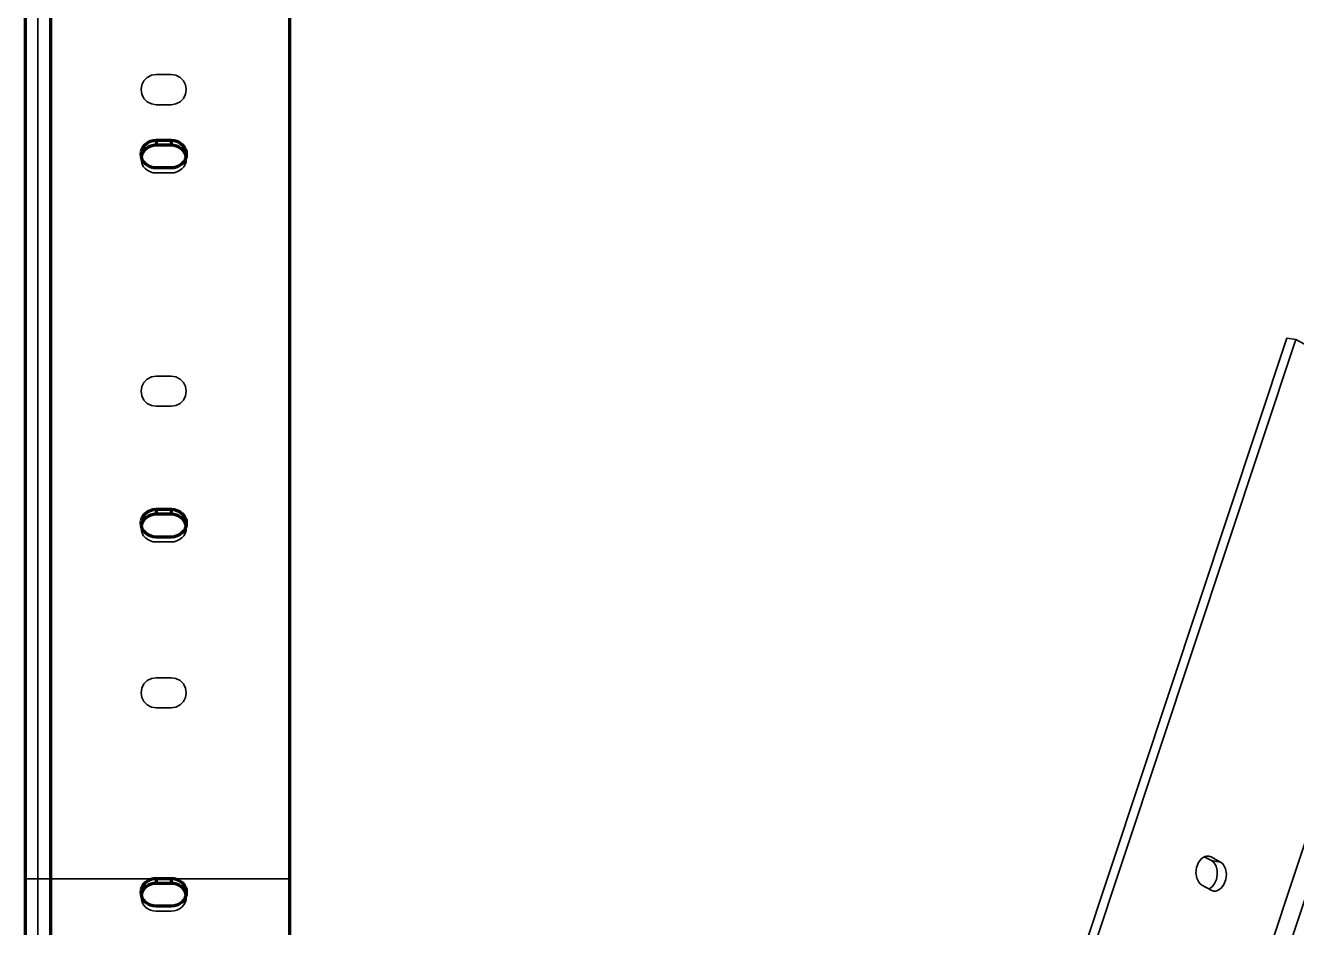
# Model space of a CAD drawing. Header units: millimetres. Extents: x 0 to 420, y 0 to 297.
# Drawn here: x 227.2 to 277.7, y 206.7 to 242.6 of the extents above; entities that cross this region are included whole.
import ezdxf

# ---------------------------------------------------------------- set-up
doc = ezdxf.new("R2010")
doc.units = ezdxf.units.MM
doc.linetypes.add('DASHED', pattern=[1.524, 1.27, -0.254])

msp = doc.modelspace()

# ---------------------------------------------------------------- linework, layer by layer
at = {"color": 1, "lineweight": 70}
for p, q in [((228.162, 256.397), (228.162, 169.397)), ((237.662, 256.644), (237.662, 168.782)), ((227.162, 169), (227.162, 256)), ((231.807, 237.645), (231.863, 237.74)), ((231.863, 237.74), (231.937, 237.823)), ((231.937, 237.823), (232.028, 237.892)), ((232.063, 237.713), (231.978, 237.659)), ((232.028, 237.892), (232.132, 237.943)), ((232.157, 237.753), (232.063, 237.713)), ((232.132, 237.943), (232.245, 237.974)), ((232.258, 237.778), (232.157, 237.753)), ((232.245, 237.974), (232.362, 237.985)), ((232.362, 237.786), (232.258, 237.778)), ((232.362, 237.985), (232.962, 237.985)), ((232.362, 237.985), (232.362, 237.786)), ((232.962, 237.786), (232.362, 237.786)), ((232.962, 237.985), (233.079, 237.974)), ((232.962, 237.985), (232.962, 237.786)), ((233.065, 237.778), (232.962, 237.786)), ((233.166, 237.753), (233.065, 237.778)), ((233.079, 237.974), (233.191, 237.943)), ((233.26, 237.713), (233.166, 237.753)), ((233.191, 237.943), (233.295, 237.892)), ((233.346, 237.659), (233.26, 237.713)), ((233.295, 237.892), (233.386, 237.823)), ((233.386, 237.823), (233.461, 237.74)), ((233.461, 237.74), (233.516, 237.645)), ((231.762, 237.434), (231.773, 237.541)), ((231.773, 237.327), (231.762, 237.434)), ((231.799, 237.427), (231.772, 237.335)), ((231.773, 237.541), (231.807, 237.645)), ((231.807, 237.223), (231.773, 237.327)), ((231.844, 237.513), (231.799, 237.427)), ((231.863, 237.128), (231.807, 237.223)), ((231.904, 237.591), (231.844, 237.513)), ((231.978, 237.659), (231.904, 237.591)), ((233.42, 237.591), (233.346, 237.659)), ((233.48, 237.513), (233.42, 237.591)), ((233.516, 237.223), (233.461, 237.128)), ((233.524, 237.427), (233.48, 237.513)), ((233.516, 237.645), (233.55, 237.541)), ((233.55, 237.327), (233.516, 237.223)), ((233.552, 237.335), (233.524, 237.427)), ((233.55, 237.541), (233.562, 237.434)), ((233.562, 237.434), (233.55, 237.327)), ((231.937, 237.045), (231.863, 237.128)), ((232.028, 236.976), (231.937, 237.045)), ((232.132, 236.925), (232.028, 236.976)), ((232.245, 236.894), (232.132, 236.925)), ((232.362, 236.883), (232.245, 236.894)), ((232.962, 236.883), (232.362, 236.883)), ((233.079, 236.894), (232.962, 236.883)), ((233.191, 236.925), (233.079, 236.894)), ((233.295, 236.976), (233.191, 236.925)), ((233.386, 237.045), (233.295, 236.976)), ((233.461, 237.128), (233.386, 237.045)), ((231.807, 222.96), (231.863, 223.055)), ((231.863, 223.055), (231.937, 223.138)), ((231.937, 223.138), (232.028, 223.207)), ((232.063, 223.028), (231.978, 222.974)), ((232.028, 223.207), (232.132, 223.258)), ((232.157, 223.068), (232.063, 223.028)), ((232.132, 223.258), (232.245, 223.289)), ((232.258, 223.093), (232.157, 223.068)), ((232.245, 223.289), (232.362, 223.3)), ((232.362, 223.101), (232.258, 223.093)), ((232.362, 223.3), (232.962, 223.3)), ((232.362, 223.3), (232.362, 223.101)), ((232.962, 223.101), (232.362, 223.101)), ((232.962, 223.3), (233.079, 223.289)), ((232.962, 223.3), (232.962, 223.101)), ((233.065, 223.093), (232.962, 223.101)), ((233.166, 223.068), (233.065, 223.093)), ((233.079, 223.289), (233.191, 223.258)), ((233.26, 223.028), (233.166, 223.068)), ((233.191, 223.258), (233.295, 223.207)), ((233.346, 222.974), (233.26, 223.028)), ((233.295, 223.207), (233.386, 223.138)), ((233.386, 223.138), (233.461, 223.055)), ((233.461, 223.055), (233.516, 222.96)), ((231.762, 222.749), (231.773, 222.857)), ((231.773, 222.642), (231.762, 222.749)), ((231.799, 222.742), (231.772, 222.65)), ((231.773, 222.857), (231.807, 222.96)), ((231.807, 222.538), (231.773, 222.642)), ((231.844, 222.828), (231.799, 222.742)), ((231.863, 222.443), (231.807, 222.538)), ((231.904, 222.906), (231.844, 222.828)), ((231.978, 222.974), (231.904, 222.906)), ((233.42, 222.906), (233.346, 222.974)), ((233.48, 222.828), (233.42, 222.906)), ((233.516, 222.538), (233.461, 222.443)), ((233.524, 222.742), (233.48, 222.828)), ((233.516, 222.96), (233.55, 222.857)), ((233.55, 222.642), (233.516, 222.538)), ((233.552, 222.65), (233.524, 222.742)), ((233.55, 222.857), (233.562, 222.749)), ((233.562, 222.749), (233.55, 222.642)), ((231.937, 222.36), (231.863, 222.443)), ((232.028, 222.291), (231.937, 222.36)), ((232.132, 222.24), (232.028, 222.291)), ((232.245, 222.209), (232.132, 222.24)), ((232.362, 222.198), (232.245, 222.209)), ((232.962, 222.198), (232.362, 222.198)), ((233.079, 222.209), (232.962, 222.198)), ((233.191, 222.24), (233.079, 222.209)), ((233.295, 222.291), (233.191, 222.24)), ((233.386, 222.36), (233.295, 222.291)), ((233.461, 222.443), (233.386, 222.36)), ((231.807, 208.275), (231.863, 208.37)), ((231.863, 208.37), (231.937, 208.454)), ((231.937, 208.454), (232.028, 208.522)), ((232.028, 208.522), (232.132, 208.573)), ((232.157, 208.383), (232.063, 208.343)), ((232.132, 208.573), (232.245, 208.604)), ((232.258, 208.408), (232.157, 208.383)), ((232.245, 208.604), (232.362, 208.615)), ((232.362, 208.416), (232.258, 208.408)), ((232.362, 208.615), (232.962, 208.615)), ((232.362, 208.615), (232.362, 208.416)), ((232.962, 208.416), (232.362, 208.416)), ((232.962, 208.615), (233.079, 208.604)), ((232.962, 208.615), (232.962, 208.416)), ((233.065, 208.408), (232.962, 208.416)), ((233.166, 208.383), (233.065, 208.408)), ((233.079, 208.604), (233.191, 208.573)), ((233.26, 208.343), (233.166, 208.383)), ((233.191, 208.573), (233.295, 208.522)), ((233.295, 208.522), (233.386, 208.454)), ((233.386, 208.454), (233.461, 208.37)), ((233.461, 208.37), (233.516, 208.275)), ((231.762, 208.064), (231.773, 208.172)), ((231.773, 207.957), (231.762, 208.064)), ((231.799, 208.057), (231.772, 207.965)), ((231.773, 208.172), (231.807, 208.275)), ((231.807, 207.853), (231.773, 207.957)), ((231.844, 208.143), (231.799, 208.057)), ((231.863, 207.758), (231.807, 207.853)), ((231.904, 208.221), (231.844, 208.143)), ((231.978, 208.289), (231.904, 208.221)), ((232.063, 208.343), (231.978, 208.289)), ((233.346, 208.289), (233.26, 208.343)), ((233.42, 208.221), (233.346, 208.289)), ((233.48, 208.143), (233.42, 208.221)), ((233.516, 207.853), (233.461, 207.758)), ((233.524, 208.057), (233.48, 208.143)), ((233.516, 208.275), (233.55, 208.172)), ((233.55, 207.957), (233.516, 207.853)), ((233.552, 207.965), (233.524, 208.057)), ((233.55, 208.172), (233.562, 208.064)), ((233.562, 208.064), (233.55, 207.957)), ((231.937, 207.675), (231.863, 207.758)), ((232.028, 207.606), (231.937, 207.675)), ((232.132, 207.555), (232.028, 207.606)), ((232.245, 207.524), (232.132, 207.555)), ((232.362, 207.514), (232.245, 207.524)), ((232.962, 207.514), (232.362, 207.514)), ((233.079, 207.524), (232.962, 207.514)), ((233.191, 207.555), (233.079, 207.524)), ((233.295, 207.606), (233.191, 207.555)), ((233.386, 207.675), (233.295, 207.606)), ((233.461, 207.758), (233.386, 207.675))]:
    msp.add_line(p, q, dxfattribs=at)
at = {"color": 5, "linetype": 'DASHED', "lineweight": 35}
for p, q in [((237.662, 256.445), (237.662, 168.584)), ((237.662, 208.6), (237.662, 256.429)), ((237.662, 208.6), (237.662, 256.429)), ((227.162, 256), (227.162, 208.6)), ((227.662, 256), (227.662, 169)), ((227.662, 208.6), (227.662, 256)), ((227.162, 176), (227.162, 249)), ((227.162, 249), (227.162, 176)), ((227.662, 176), (227.662, 249)), ((227.662, 249), (227.662, 176)), ((231.791, 240.185), (231.876, 240.353)), ((231.876, 240.353), (231.791, 240.185)), ((231.876, 240.353), (232.009, 240.485)), ((232.009, 240.485), (231.876, 240.353)), ((232.009, 240.485), (232.176, 240.571)), ((232.176, 240.571), (232.009, 240.485)), ((232.176, 240.571), (232.362, 240.6)), ((232.362, 240.6), (232.176, 240.571)), ((232.962, 240.6), (232.362, 240.6)), ((232.362, 240.6), (232.962, 240.6)), ((232.962, 240.6), (233.147, 240.571)), ((233.147, 240.571), (232.962, 240.6)), ((233.147, 240.571), (233.314, 240.485)), ((233.314, 240.485), (233.147, 240.571)), ((233.314, 240.485), (233.447, 240.353)), ((233.447, 240.353), (233.314, 240.485)), ((233.447, 240.353), (233.532, 240.185)), ((233.532, 240.185), (233.447, 240.353)), ((231.762, 240), (231.791, 240.185)), ((231.791, 240.185), (231.762, 240)), ((231.791, 239.815), (231.762, 240)), ((231.762, 240), (231.791, 239.815)), ((231.876, 239.647), (231.791, 239.815)), ((231.791, 239.815), (231.876, 239.647)), ((233.532, 239.815), (233.447, 239.647)), ((233.447, 239.647), (233.532, 239.815)), ((233.532, 240.185), (233.562, 240)), ((233.562, 240), (233.532, 240.185)), ((233.562, 240), (233.532, 239.815)), ((233.532, 239.815), (233.562, 240)), ((232.009, 239.515), (231.876, 239.647)), ((231.876, 239.647), (232.009, 239.515)), ((232.176, 239.429), (232.009, 239.515)), ((232.009, 239.515), (232.176, 239.429)), ((232.362, 239.4), (232.176, 239.429)), ((232.176, 239.429), (232.362, 239.4)), ((232.362, 239.4), (232.962, 239.4)), ((232.962, 239.4), (232.362, 239.4)), ((233.147, 239.429), (232.962, 239.4)), ((232.962, 239.4), (233.147, 239.429)), ((233.314, 239.515), (233.147, 239.429)), ((233.147, 239.429), (233.314, 239.515)), ((233.447, 239.647), (233.314, 239.515)), ((233.314, 239.515), (233.447, 239.647)), ((231.772, 237.335), (231.762, 237.235)), ((231.762, 237.235), (231.773, 237.128)), ((233.55, 237.128), (233.562, 237.235)), ((233.562, 237.235), (233.552, 237.335)), ((231.773, 237.128), (231.807, 237.025)), ((231.807, 237.025), (231.863, 236.93)), ((231.863, 236.93), (231.937, 236.846)), ((231.937, 236.846), (232.028, 236.778)), ((232.028, 236.778), (232.132, 236.727)), ((232.132, 236.727), (232.245, 236.695)), ((232.245, 236.695), (232.362, 236.685)), ((232.362, 236.685), (232.962, 236.685)), ((232.962, 236.685), (233.079, 236.695)), ((233.079, 236.695), (233.191, 236.727)), ((233.191, 236.727), (233.295, 236.778)), ((233.295, 236.778), (233.386, 236.846)), ((233.386, 236.846), (233.461, 236.93)), ((233.461, 236.93), (233.516, 237.025)), ((233.516, 237.025), (233.55, 237.128)), ((227.162, 235.946), (227.162, 235.95)), ((227.162, 235.95), (227.162, 235.934)), ((227.162, 235.946), (227.162, 235.95)), ((227.162, 235.95), (227.162, 235.934)), ((227.162, 235.934), (227.162, 235.946)), ((227.162, 235.934), (227.162, 235.946)), ((227.162, 235.914), (227.162, 235.934)), ((227.162, 235.934), (227.162, 235.886)), ((227.162, 235.914), (227.162, 235.934)), ((227.162, 235.934), (227.162, 235.886)), ((227.162, 235.886), (227.162, 235.914)), ((227.162, 235.886), (227.162, 235.914)), ((227.162, 235.85), (227.162, 235.886)), ((227.162, 235.886), (227.162, 235.808)), ((227.162, 235.85), (227.162, 235.886)), ((227.162, 235.886), (227.162, 235.808)), ((227.162, 235.808), (227.162, 235.85)), ((227.162, 235.808), (227.162, 235.85)), ((227.162, 235.76), (227.162, 235.808)), ((227.162, 235.808), (227.162, 235.705)), ((227.162, 235.76), (227.162, 235.808)), ((227.162, 235.808), (227.162, 235.705)), ((227.162, 235.705), (227.162, 235.76)), ((227.162, 235.705), (227.162, 235.76)), ((227.162, 235.646), (227.162, 235.705)), ((227.162, 235.705), (227.162, 235.582)), ((227.162, 235.646), (227.162, 235.705)), ((227.162, 235.705), (227.162, 235.582)), ((227.662, 235.934), (227.662, 235.95)), ((227.662, 235.95), (227.662, 235.946)), ((227.662, 235.934), (227.662, 235.95)), ((227.662, 235.95), (227.662, 235.946)), ((227.662, 235.946), (227.662, 235.934)), ((227.662, 235.946), (227.662, 235.934)), ((227.662, 235.886), (227.662, 235.934)), ((227.662, 235.934), (227.662, 235.914)), ((227.662, 235.886), (227.662, 235.934)), ((227.662, 235.934), (227.662, 235.914)), ((227.662, 235.914), (227.662, 235.886)), ((227.662, 235.914), (227.662, 235.886)), ((227.662, 235.808), (227.662, 235.886)), ((227.662, 235.886), (227.662, 235.85)), ((227.662, 235.808), (227.662, 235.886)), ((227.662, 235.886), (227.662, 235.85)), ((227.662, 235.85), (227.662, 235.808)), ((227.662, 235.85), (227.662, 235.808)), ((227.662, 235.705), (227.662, 235.808)), ((227.662, 235.808), (227.662, 235.76)), ((227.662, 235.705), (227.662, 235.808)), ((227.662, 235.808), (227.662, 235.76)), ((227.662, 235.76), (227.662, 235.705)), ((227.662, 235.76), (227.662, 235.705)), ((227.662, 235.582), (227.662, 235.705)), ((227.662, 235.705), (227.662, 235.646)), ((227.662, 235.582), (227.662, 235.705)), ((227.662, 235.705), (227.662, 235.646)), ((227.162, 235.582), (227.162, 235.646)), ((227.162, 235.582), (227.162, 235.646)), ((227.162, 235.515), (227.162, 235.582)), ((227.162, 235.582), (227.162, 235.445)), ((227.162, 235.515), (227.162, 235.582)), ((227.162, 235.582), (227.162, 235.445)), ((227.162, 235.445), (227.162, 235.515)), ((227.162, 235.445), (227.162, 235.515)), ((227.162, 235.373), (227.162, 235.445)), ((227.162, 235.445), (227.162, 235.3)), ((227.162, 235.373), (227.162, 235.445)), ((227.162, 235.445), (227.162, 235.3)), ((227.162, 235.3), (227.162, 235.373)), ((227.162, 235.3), (227.162, 235.373)), ((227.162, 235.3), (227.162, 235.155)), ((227.162, 235.227), (227.162, 235.3)), ((227.162, 235.3), (227.162, 235.155)), ((227.162, 235.227), (227.162, 235.3)), ((227.162, 235.155), (227.162, 235.227)), ((227.162, 235.155), (227.162, 235.227)), ((227.162, 235.155), (227.162, 235.018)), ((227.162, 235.085), (227.162, 235.155)), ((227.162, 235.155), (227.162, 235.018)), ((227.162, 235.085), (227.162, 235.155)), ((227.662, 235.646), (227.662, 235.582)), ((227.662, 235.646), (227.662, 235.582)), ((227.662, 235.445), (227.662, 235.582)), ((227.662, 235.582), (227.662, 235.515)), ((227.662, 235.445), (227.662, 235.582)), ((227.662, 235.582), (227.662, 235.515)), ((227.662, 235.515), (227.662, 235.445)), ((227.662, 235.515), (227.662, 235.445)), ((227.662, 235.3), (227.662, 235.445)), ((227.662, 235.445), (227.662, 235.373)), ((227.662, 235.3), (227.662, 235.445)), ((227.662, 235.445), (227.662, 235.373)), ((227.662, 235.373), (227.662, 235.3)), ((227.662, 235.373), (227.662, 235.3)), ((227.662, 235.3), (227.662, 235.227)), ((227.662, 235.155), (227.662, 235.3)), ((227.662, 235.3), (227.662, 235.227)), ((227.662, 235.155), (227.662, 235.3)), ((227.662, 235.227), (227.662, 235.155)), ((227.662, 235.227), (227.662, 235.155)), ((227.662, 235.155), (227.662, 235.085)), ((227.662, 235.018), (227.662, 235.155)), ((227.662, 235.155), (227.662, 235.085)), ((227.662, 235.018), (227.662, 235.155)), ((227.162, 235.018), (227.162, 235.085)), ((227.162, 235.018), (227.162, 235.085)), ((227.162, 235.018), (227.162, 234.895)), ((227.162, 234.954), (227.162, 235.018)), ((227.162, 235.018), (227.162, 234.895)), ((227.162, 234.954), (227.162, 235.018)), ((227.162, 234.895), (227.162, 234.954)), ((227.162, 234.895), (227.162, 234.954)), ((227.162, 234.895), (227.162, 234.792)), ((227.162, 234.84), (227.162, 234.895)), ((227.162, 234.895), (227.162, 234.792)), ((227.162, 234.84), (227.162, 234.895)), ((227.162, 234.792), (227.162, 234.84)), ((227.162, 234.792), (227.162, 234.84)), ((227.162, 234.792), (227.162, 234.714)), ((227.162, 234.75), (227.162, 234.792)), ((227.162, 234.792), (227.162, 234.714)), ((227.162, 234.75), (227.162, 234.792)), ((227.162, 234.714), (227.162, 234.75)), ((227.162, 234.714), (227.162, 234.75)), ((227.162, 234.714), (227.162, 234.666)), ((227.162, 234.686), (227.162, 234.714)), ((227.162, 234.714), (227.162, 234.666)), ((227.162, 234.686), (227.162, 234.714)), ((227.162, 234.666), (227.162, 234.686)), ((227.162, 234.666), (227.162, 234.686)), ((227.162, 234.666), (227.162, 234.65)), ((227.162, 234.654), (227.162, 234.666)), ((227.162, 234.666), (227.162, 234.65)), ((227.162, 234.654), (227.162, 234.666)), ((227.162, 234.65), (227.162, 234.654)), ((227.162, 234.65), (227.162, 234.654)), ((227.662, 235.085), (227.662, 235.018)), ((227.662, 235.085), (227.662, 235.018)), ((227.662, 235.018), (227.662, 234.954)), ((227.662, 234.895), (227.662, 235.018)), ((227.662, 235.018), (227.662, 234.954)), ((227.662, 234.895), (227.662, 235.018)), ((227.662, 234.954), (227.662, 234.895)), ((227.662, 234.954), (227.662, 234.895)), ((227.662, 234.895), (227.662, 234.84)), ((227.662, 234.792), (227.662, 234.895)), ((227.662, 234.895), (227.662, 234.84)), ((227.662, 234.792), (227.662, 234.895)), ((227.662, 234.84), (227.662, 234.792)), ((227.662, 234.84), (227.662, 234.792)), ((227.662, 234.792), (227.662, 234.75)), ((227.662, 234.714), (227.662, 234.792)), ((227.662, 234.792), (227.662, 234.75)), ((227.662, 234.714), (227.662, 234.792)), ((227.662, 234.75), (227.662, 234.714)), ((227.662, 234.75), (227.662, 234.714)), ((227.662, 234.714), (227.662, 234.686)), ((227.662, 234.666), (227.662, 234.714)), ((227.662, 234.714), (227.662, 234.686)), ((227.662, 234.666), (227.662, 234.714)), ((227.662, 234.686), (227.662, 234.666)), ((227.662, 234.686), (227.662, 234.666)), ((227.662, 234.666), (227.662, 234.654)), ((227.662, 234.65), (227.662, 234.666)), ((227.662, 234.666), (227.662, 234.654)), ((227.662, 234.65), (227.662, 234.666)), ((227.662, 234.654), (227.662, 234.65)), ((227.662, 234.654), (227.662, 234.65)), ((232.176, 228.571), (232.362, 228.6)), ((232.362, 228.6), (232.176, 228.571)), ((232.962, 228.6), (232.362, 228.6)), ((232.362, 228.6), (232.962, 228.6)), ((232.962, 228.6), (233.147, 228.571)), ((233.147, 228.571), (232.962, 228.6)), ((231.762, 228), (231.791, 228.185)), ((231.791, 228.185), (231.762, 228)), ((231.791, 228.185), (231.876, 228.353)), ((231.876, 228.353), (231.791, 228.185)), ((231.876, 228.353), (232.009, 228.485)), ((232.009, 228.485), (231.876, 228.353)), ((232.009, 228.485), (232.176, 228.571)), ((232.176, 228.571), (232.009, 228.485)), ((233.147, 228.571), (233.314, 228.485)), ((233.314, 228.485), (233.147, 228.571)), ((233.314, 228.485), (233.447, 228.353)), ((233.447, 228.353), (233.314, 228.485)), ((233.447, 228.353), (233.532, 228.185)), ((233.532, 228.185), (233.447, 228.353)), ((233.532, 228.185), (233.562, 228)), ((233.562, 228), (233.532, 228.185)), ((231.791, 227.815), (231.762, 228)), ((231.762, 228), (231.791, 227.815)), ((231.876, 227.647), (231.791, 227.815)), ((231.791, 227.815), (231.876, 227.647)), ((232.009, 227.515), (231.876, 227.647)), ((231.876, 227.647), (232.009, 227.515)), ((233.447, 227.647), (233.314, 227.515)), ((233.314, 227.515), (233.447, 227.647)), ((233.532, 227.815), (233.447, 227.647)), ((233.447, 227.647), (233.532, 227.815)), ((233.562, 228), (233.532, 227.815)), ((233.532, 227.815), (233.562, 228)), ((232.176, 227.429), (232.009, 227.515)), ((232.009, 227.515), (232.176, 227.429)), ((232.362, 227.4), (232.176, 227.429)), ((232.176, 227.429), (232.362, 227.4)), ((232.362, 227.4), (232.962, 227.4)), ((232.962, 227.4), (232.362, 227.4)), ((233.147, 227.429), (232.962, 227.4)), ((232.962, 227.4), (233.147, 227.429)), ((233.314, 227.515), (233.147, 227.429)), ((233.147, 227.429), (233.314, 227.515)), ((231.772, 222.65), (231.762, 222.551)), ((231.762, 222.551), (231.773, 222.443)), ((233.55, 222.443), (233.562, 222.551)), ((233.562, 222.551), (233.552, 222.65)), ((231.773, 222.443), (231.807, 222.34)), ((231.807, 222.34), (231.863, 222.245)), ((231.863, 222.245), (231.937, 222.161)), ((231.937, 222.161), (232.028, 222.093)), ((232.028, 222.093), (232.132, 222.042)), ((232.132, 222.042), (232.245, 222.01)), ((232.245, 222.01), (232.362, 222)), ((232.962, 222), (233.079, 222.01)), ((233.079, 222.01), (233.191, 222.042)), ((233.191, 222.042), (233.295, 222.093)), ((233.295, 222.093), (233.386, 222.161)), ((233.386, 222.161), (233.461, 222.245)), ((233.461, 222.245), (233.516, 222.34)), ((233.516, 222.34), (233.55, 222.443)), ((232.362, 222), (232.962, 222)), ((227.162, 220.746), (227.162, 220.75)), ((227.162, 220.75), (227.162, 220.734)), ((227.162, 220.746), (227.162, 220.75)), ((227.162, 220.75), (227.162, 220.734)), ((227.162, 220.734), (227.162, 220.746)), ((227.162, 220.734), (227.162, 220.746)), ((227.162, 220.714), (227.162, 220.734)), ((227.162, 220.734), (227.162, 220.686)), ((227.162, 220.714), (227.162, 220.734)), ((227.162, 220.734), (227.162, 220.686)), ((227.162, 220.686), (227.162, 220.714)), ((227.162, 220.686), (227.162, 220.714)), ((227.162, 220.65), (227.162, 220.686)), ((227.162, 220.686), (227.162, 220.608)), ((227.162, 220.65), (227.162, 220.686)), ((227.162, 220.686), (227.162, 220.608)), ((227.162, 220.608), (227.162, 220.65)), ((227.162, 220.608), (227.162, 220.65)), ((227.162, 220.56), (227.162, 220.608)), ((227.162, 220.608), (227.162, 220.505)), ((227.162, 220.56), (227.162, 220.608)), ((227.162, 220.608), (227.162, 220.505)), ((227.162, 220.505), (227.162, 220.56)), ((227.162, 220.505), (227.162, 220.56)), ((227.162, 220.446), (227.162, 220.505)), ((227.162, 220.505), (227.162, 220.382)), ((227.162, 220.446), (227.162, 220.505)), ((227.162, 220.505), (227.162, 220.382)), ((227.662, 220.734), (227.662, 220.75)), ((227.662, 220.75), (227.662, 220.746)), ((227.662, 220.734), (227.662, 220.75)), ((227.662, 220.75), (227.662, 220.746)), ((227.662, 220.746), (227.662, 220.734)), ((227.662, 220.746), (227.662, 220.734)), ((227.662, 220.686), (227.662, 220.734)), ((227.662, 220.734), (227.662, 220.714)), ((227.662, 220.686), (227.662, 220.734)), ((227.662, 220.734), (227.662, 220.714)), ((227.662, 220.714), (227.662, 220.686)), ((227.662, 220.714), (227.662, 220.686)), ((227.662, 220.608), (227.662, 220.686)), ((227.662, 220.686), (227.662, 220.65)), ((227.662, 220.608), (227.662, 220.686)), ((227.662, 220.686), (227.662, 220.65)), ((227.662, 220.65), (227.662, 220.608)), ((227.662, 220.65), (227.662, 220.608)), ((227.662, 220.505), (227.662, 220.608)), ((227.662, 220.608), (227.662, 220.56)), ((227.662, 220.505), (227.662, 220.608)), ((227.662, 220.608), (227.662, 220.56)), ((227.662, 220.56), (227.662, 220.505)), ((227.662, 220.56), (227.662, 220.505)), ((227.662, 220.382), (227.662, 220.505)), ((227.662, 220.505), (227.662, 220.446)), ((227.662, 220.382), (227.662, 220.505)), ((227.662, 220.505), (227.662, 220.446)), ((227.162, 220.382), (227.162, 220.446)), ((227.162, 220.382), (227.162, 220.446)), ((227.162, 220.315), (227.162, 220.382)), ((227.162, 220.382), (227.162, 220.245)), ((227.162, 220.315), (227.162, 220.382)), ((227.162, 220.382), (227.162, 220.245)), ((227.162, 220.245), (227.162, 220.315)), ((227.162, 220.245), (227.162, 220.315)), ((227.162, 220.173), (227.162, 220.245)), ((227.162, 220.245), (227.162, 220.1)), ((227.162, 220.173), (227.162, 220.245)), ((227.162, 220.245), (227.162, 220.1)), ((227.162, 220.1), (227.162, 220.173)), ((227.162, 220.1), (227.162, 220.173)), ((227.162, 220.1), (227.162, 219.955)), ((227.162, 220.027), (227.162, 220.1)), ((227.162, 220.1), (227.162, 219.955)), ((227.162, 220.027), (227.162, 220.1)), ((227.162, 219.955), (227.162, 220.027)), ((227.162, 219.955), (227.162, 220.027)), ((227.662, 220.446), (227.662, 220.382)), ((227.662, 220.446), (227.662, 220.382)), ((227.662, 220.245), (227.662, 220.382)), ((227.662, 220.382), (227.662, 220.315)), ((227.662, 220.245), (227.662, 220.382)), ((227.662, 220.382), (227.662, 220.315)), ((227.662, 220.315), (227.662, 220.245)), ((227.662, 220.315), (227.662, 220.245)), ((227.662, 220.1), (227.662, 220.245)), ((227.662, 220.245), (227.662, 220.173)), ((227.662, 220.1), (227.662, 220.245)), ((227.662, 220.245), (227.662, 220.173)), ((227.662, 220.173), (227.662, 220.1)), ((227.662, 220.173), (227.662, 220.1)), ((227.662, 220.1), (227.662, 220.027)), ((227.662, 219.955), (227.662, 220.1)), ((227.662, 220.1), (227.662, 220.027)), ((227.662, 219.955), (227.662, 220.1)), ((227.662, 220.027), (227.662, 219.955)), ((227.662, 220.027), (227.662, 219.955)), ((227.162, 219.955), (227.162, 219.818)), ((227.162, 219.885), (227.162, 219.955)), ((227.162, 219.955), (227.162, 219.818)), ((227.162, 219.885), (227.162, 219.955)), ((227.162, 219.818), (227.162, 219.885)), ((227.162, 219.818), (227.162, 219.885)), ((227.162, 219.818), (227.162, 219.695)), ((227.162, 219.754), (227.162, 219.818)), ((227.162, 219.818), (227.162, 219.695)), ((227.162, 219.754), (227.162, 219.818)), ((227.162, 219.695), (227.162, 219.754)), ((227.162, 219.695), (227.162, 219.754)), ((227.162, 219.695), (227.162, 219.592)), ((227.162, 219.64), (227.162, 219.695)), ((227.162, 219.695), (227.162, 219.592)), ((227.162, 219.64), (227.162, 219.695)), ((227.162, 219.592), (227.162, 219.64)), ((227.162, 219.592), (227.162, 219.64)), ((227.162, 219.592), (227.162, 219.514)), ((227.162, 219.55), (227.162, 219.592)), ((227.162, 219.592), (227.162, 219.514)), ((227.162, 219.55), (227.162, 219.592)), ((227.162, 219.514), (227.162, 219.55)), ((227.162, 219.514), (227.162, 219.55)), ((227.162, 219.514), (227.162, 219.466)), ((227.162, 219.486), (227.162, 219.514)), ((227.162, 219.514), (227.162, 219.466)), ((227.162, 219.486), (227.162, 219.514)), ((227.162, 219.466), (227.162, 219.486)), ((227.162, 219.466), (227.162, 219.486)), ((227.662, 219.955), (227.662, 219.885)), ((227.662, 219.818), (227.662, 219.955)), ((227.662, 219.955), (227.662, 219.885)), ((227.662, 219.818), (227.662, 219.955)), ((227.662, 219.885), (227.662, 219.818)), ((227.662, 219.885), (227.662, 219.818)), ((227.662, 219.818), (227.662, 219.754)), ((227.662, 219.695), (227.662, 219.818)), ((227.662, 219.818), (227.662, 219.754)), ((227.662, 219.695), (227.662, 219.818)), ((227.662, 219.754), (227.662, 219.695)), ((227.662, 219.754), (227.662, 219.695)), ((227.662, 219.695), (227.662, 219.64)), ((227.662, 219.592), (227.662, 219.695)), ((227.662, 219.695), (227.662, 219.64)), ((227.662, 219.592), (227.662, 219.695)), ((227.662, 219.64), (227.662, 219.592)), ((227.662, 219.64), (227.662, 219.592)), ((227.662, 219.592), (227.662, 219.55)), ((227.662, 219.514), (227.662, 219.592)), ((227.662, 219.592), (227.662, 219.55)), ((227.662, 219.514), (227.662, 219.592)), ((227.662, 219.55), (227.662, 219.514)), ((227.662, 219.55), (227.662, 219.514)), ((227.662, 219.514), (227.662, 219.486)), ((227.662, 219.466), (227.662, 219.514)), ((227.662, 219.514), (227.662, 219.486)), ((227.662, 219.466), (227.662, 219.514)), ((227.662, 219.486), (227.662, 219.466)), ((227.662, 219.486), (227.662, 219.466)), ((227.162, 219.466), (227.162, 219.45)), ((227.162, 219.454), (227.162, 219.466)), ((227.162, 219.466), (227.162, 219.45)), ((227.162, 219.454), (227.162, 219.466)), ((227.162, 219.45), (227.162, 219.454)), ((227.162, 219.45), (227.162, 219.454)), ((227.662, 219.466), (227.662, 219.454)), ((227.662, 219.45), (227.662, 219.466)), ((227.662, 219.466), (227.662, 219.454)), ((227.662, 219.45), (227.662, 219.466)), ((227.662, 219.454), (227.662, 219.45)), ((227.662, 219.454), (227.662, 219.45)), ((231.876, 216.353), (232.009, 216.485)), ((232.009, 216.485), (231.876, 216.353)), ((232.009, 216.485), (232.176, 216.571)), ((232.176, 216.571), (232.009, 216.485)), ((232.176, 216.571), (232.362, 216.6)), ((232.362, 216.6), (232.176, 216.571)), ((232.962, 216.6), (232.362, 216.6)), ((232.362, 216.6), (232.962, 216.6)), ((232.962, 216.6), (233.147, 216.571)), ((233.147, 216.571), (232.962, 216.6)), ((233.147, 216.571), (233.314, 216.485)), ((233.314, 216.485), (233.147, 216.571)), ((233.314, 216.485), (233.447, 216.353)), ((233.447, 216.353), (233.314, 216.485)), ((231.762, 216), (231.791, 216.185)), ((231.791, 216.185), (231.762, 216)), ((231.791, 215.815), (231.762, 216)), ((231.762, 216), (231.791, 215.815)), ((231.791, 216.185), (231.876, 216.353)), ((231.876, 216.353), (231.791, 216.185)), ((233.447, 216.353), (233.532, 216.185)), ((233.532, 216.185), (233.447, 216.353)), ((233.532, 216.185), (233.562, 216)), ((233.562, 216), (233.532, 216.185)), ((233.562, 216), (233.532, 215.815)), ((233.532, 215.815), (233.562, 216)), ((231.876, 215.647), (231.791, 215.815)), ((231.791, 215.815), (231.876, 215.647)), ((232.009, 215.515), (231.876, 215.647)), ((231.876, 215.647), (232.009, 215.515)), ((232.176, 215.429), (232.009, 215.515)), ((232.009, 215.515), (232.176, 215.429)), ((232.362, 215.4), (232.176, 215.429)), ((232.176, 215.429), (232.362, 215.4)), ((233.147, 215.429), (232.962, 215.4)), ((232.962, 215.4), (233.147, 215.429)), ((233.314, 215.515), (233.147, 215.429)), ((233.147, 215.429), (233.314, 215.515)), ((233.447, 215.647), (233.314, 215.515)), ((233.314, 215.515), (233.447, 215.647)), ((233.532, 215.815), (233.447, 215.647)), ((233.447, 215.647), (233.532, 215.815)), ((232.362, 215.4), (232.962, 215.4)), ((232.962, 215.4), (232.362, 215.4)), ((227.162, 208.6), (227.662, 208.6)), ((227.162, 208.6), (227.162, 206)), ((227.168, 208.6), (227.162, 208.6)), ((227.187, 208.6), (227.168, 208.6)), ((227.218, 208.6), (227.187, 208.6)), ((227.261, 208.6), (227.218, 208.6)), ((227.315, 208.6), (227.261, 208.6)), ((227.38, 208.6), (227.315, 208.6)), ((227.455, 208.6), (227.38, 208.6)), ((227.538, 208.6), (227.455, 208.6)), ((227.63, 208.6), (227.538, 208.6)), ((227.728, 208.6), (227.63, 208.6)), ((227.662, 206), (227.662, 208.6)), ((227.662, 208.6), (227.665, 208.6)), ((227.665, 208.6), (227.674, 208.6)), ((227.674, 208.6), (227.69, 208.6)), ((227.69, 208.6), (227.711, 208.6)), ((227.711, 208.6), (227.738, 208.6)), ((227.831, 208.6), (227.728, 208.6)), ((227.738, 208.6), (227.771, 208.6)), ((227.771, 208.6), (227.808, 208.6)), ((227.808, 208.6), (227.85, 208.6)), ((227.939, 208.6), (227.831, 208.6)), ((227.85, 208.6), (227.896, 208.6)), ((227.896, 208.6), (227.945, 208.6)), ((228.05, 208.6), (227.939, 208.6)), ((227.945, 208.6), (227.997, 208.6)), ((227.997, 208.6), (228.05, 208.6)), ((228.05, 208.6), (228.106, 208.6)), ((228.162, 208.6), (228.05, 208.6)), ((228.106, 208.6), (228.162, 208.6)), ((228.162, 208.6), (237.662, 208.6)), ((237.662, 208.6), (228.162, 208.6)), ((231.772, 207.965), (231.762, 207.866)), ((231.762, 207.866), (231.773, 207.758)), ((233.55, 207.758), (233.562, 207.866)), ((233.562, 207.866), (233.552, 207.965)), ((231.773, 207.758), (231.807, 207.655)), ((231.807, 207.655), (231.863, 207.56)), ((231.863, 207.56), (231.937, 207.476)), ((231.937, 207.476), (232.028, 207.408)), ((232.028, 207.408), (232.132, 207.357)), ((232.132, 207.357), (232.245, 207.326)), ((233.079, 207.326), (233.191, 207.357)), ((233.191, 207.357), (233.295, 207.408)), ((233.295, 207.408), (233.386, 207.476)), ((233.386, 207.476), (233.461, 207.56)), ((233.461, 207.56), (233.516, 207.655)), ((233.516, 207.655), (233.55, 207.758)), ((232.245, 207.326), (232.362, 207.315)), ((232.362, 207.315), (232.962, 207.315)), ((232.962, 207.315), (233.079, 207.326))]:
    msp.add_line(p, q, dxfattribs=at)
at = {"color": 1, "lineweight": 35}
for p, q in [((277.341, 230.116), (247.662, 140.688)), ((277.699, 230.062), (277.341, 230.116)), ((277.699, 230.062), (248.02, 140.635)), ((283.634, 226.829), (277.699, 230.062)), ((255.916, 143.312), (283.55, 226.578)), ((284.221, 226.354), (256.758, 143.606)), ((273.826, 209.242), (273.942, 209.396)), ((273.942, 209.396), (274.011, 209.45)), ((274.011, 209.45), (274.085, 209.487)), ((274.349, 209.321), (274.061, 209.477)), ((274.085, 209.487), (274.16, 209.505)), ((274.133, 209.501), (274.332, 209.471)), ((274.16, 209.505), (274.235, 209.504)), ((274.235, 209.504), (274.332, 209.471)), ((274.332, 209.471), (274.707, 209.267)), ((273.728, 208.83), (273.751, 209.044)), ((273.751, 209.044), (273.826, 209.242)), ((274.454, 209.232), (274.349, 209.321)), ((274.349, 209.321), (274.707, 209.267)), ((274.532, 209.098), (274.454, 209.232)), ((274.574, 208.933), (274.532, 209.098)), ((274.578, 208.75), (274.574, 208.933)), ((274.707, 209.267), (274.771, 209.221)), ((274.771, 209.221), (274.828, 209.158)), ((274.828, 209.158), (274.909, 208.991)), ((274.909, 208.991), (274.939, 208.787)), ((273.759, 208.626), (273.728, 208.83)), ((273.839, 208.459), (273.759, 208.626)), ((273.896, 208.396), (273.839, 208.459)), ((273.96, 208.35), (273.896, 208.396)), ((274.335, 208.146), (273.96, 208.35)), ((274.369, 208.277), (274.47, 208.406)), ((274.47, 208.406), (274.542, 208.569)), ((274.542, 208.569), (274.578, 208.75)), ((274.841, 208.376), (274.725, 208.221)), ((274.916, 208.573), (274.841, 208.376)), ((274.939, 208.787), (274.916, 208.573)), ((274.248, 208.193), (274.369, 208.277)), ((274.432, 208.113), (274.335, 208.146)), ((274.507, 208.112), (274.432, 208.113)), ((274.582, 208.13), (274.507, 208.112)), ((274.656, 208.167), (274.582, 208.13)), ((274.725, 208.221), (274.656, 208.167))]:
    msp.add_line(p, q, dxfattribs=at)

doc.saveas('drawing.dxf')
